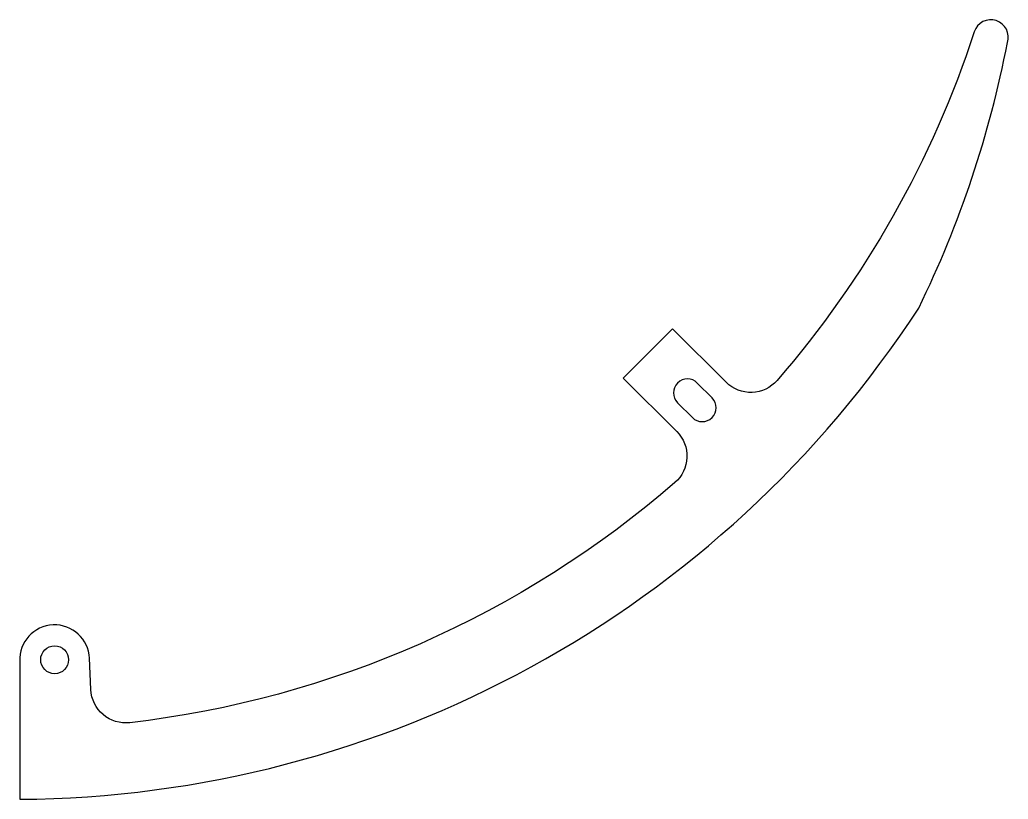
# Model space of a CAD drawing. Header units: millimetres. Extents: x 1 to 143, y -155 to -43.
import ezdxf

# ---------------------------------------------------------------- set-up
doc = ezdxf.new("R2010")
doc.units = ezdxf.units.MM
doc.layers.get('0').update_dxf_attribs({"linetype": 'CONTINUOUS'})

msp = doc.modelspace()

# ---------------------------------------------------------------- linework, layer by layer
for points in [[(94.61, -87.54), (87.54, -94.61), (95.21, -102.28, -0.435311), (94.94, -109.59, -0.150625), (16.77, -144.03, -0.435311), (11.2, -139.28), (11, -134.78, 1), (1, -135.22), (1, -155, 0.251962), (129.9, -84.56, 0.066557), (142.61, -46.5, 1), (137.86, -44.95, -0.100005), (109.59, -94.94, -0.435311), (102.28, -95.21)], [(98.15, -95.32, 1), (95.32, -98.15), (97.44, -100.27, 1), (100.27, -97.44)]]:
    msp.add_lwpolyline(points, format="xyb", close=True)
msp.add_circle((6, -135), 2)

doc.saveas('drawing.dxf')
